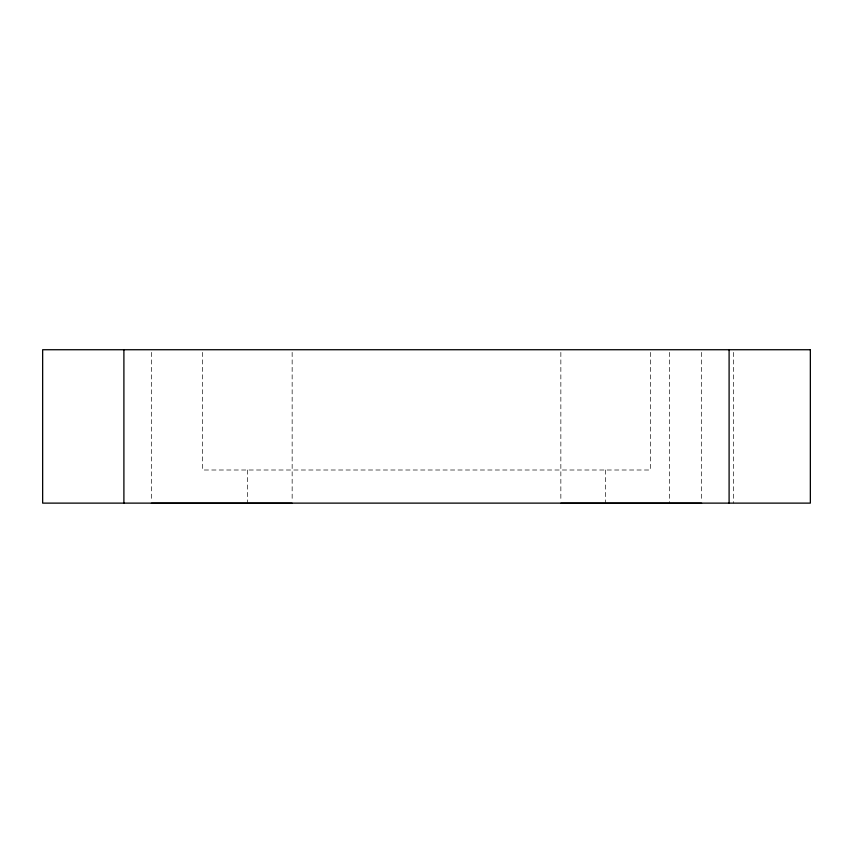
<?xml version="1.0" encoding="UTF-8"?>
<svg xmlns="http://www.w3.org/2000/svg" width="853" height="853" viewBox="0 0 853 853"><rect width="100%" height="100%" fill="white"/><g stroke="black" fill="none" stroke-linecap="round" stroke-linejoin="round"><path stroke-width="0.64" stroke-dasharray="4.26 3.2" d="M733.58 352.374L733.58 503.121M701.592 352.374L701.592 500.626M669.605 352.374L669.605 503.121M650.412 352.374L650.412 470.003L202.587 470.003L202.587 352.374M605.63 470.003L605.63 503.121M560.847 352.374L560.847 500.626M292.152 352.374L292.152 500.626M247.37 470.003L247.37 503.121M151.407 352.374L151.407 500.626"/><path stroke-width="1.28" d="M151.407 503.27L292.152 503.27M560.847 503.27L701.592 503.27M729.102 349.73L729.102 503.121M123.898 349.73L123.898 503.121M810.35 349.73L42.65 349.73L42.65 503.121L810.35 503.121L810.35 349.73"/></g></svg>
